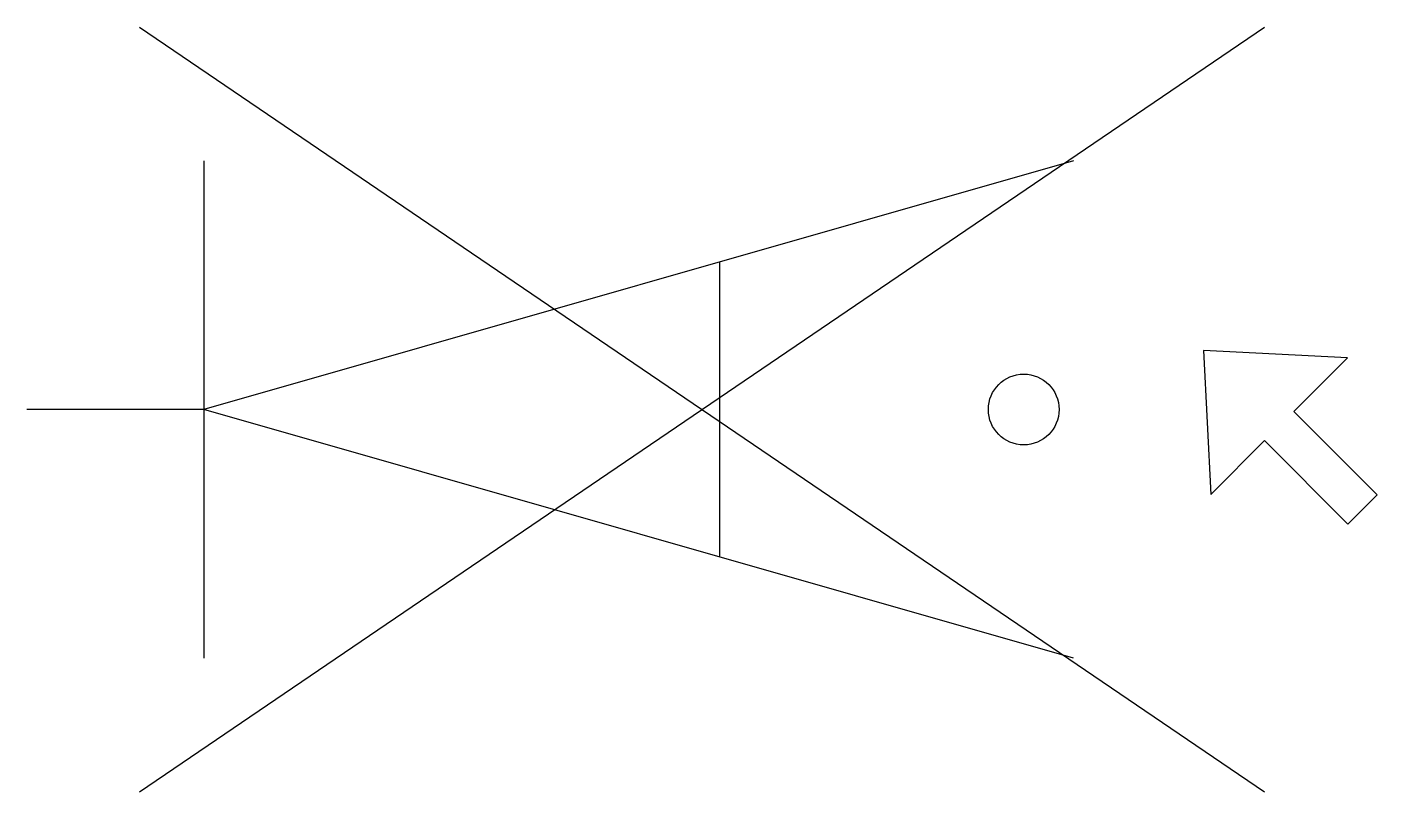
# Model space of a CAD drawing. Header units: metres. Extents: x 0 to 11.5, y -3.2 to 3.2.
import ezdxf

# ---------------------------------------------------------------- set-up
doc = ezdxf.new("R2010")
doc.units = ezdxf.units.M

msp = doc.modelspace()

# ---------------------------------------------------------------- linework, layer by layer
for p, q in [((0.954, 3.245), (10.497, -3.245)), ((0.954, -3.245), (10.497, 3.245)), ((8.878, 2.11), (1.499, 0)), ((1.499, 2.11), (1.499, -2.11)), ((5.878, -1.252), (5.878, 1.252)), ((1.499, 0), (0, 0)), ((8.878, -2.11), (1.499, 0))]:
    msp.add_line(p, q)
msp.add_lwpolyline([(11.204, -0.972), (11.452, -0.724), (10.745, -0.017), (11.2, 0.439), (9.981, 0.5), (10.041, -0.72), (10.497, -0.264)], close=True)
msp.add_circle((8.455, 0), 0.3)

doc.saveas('drawing.dxf')
